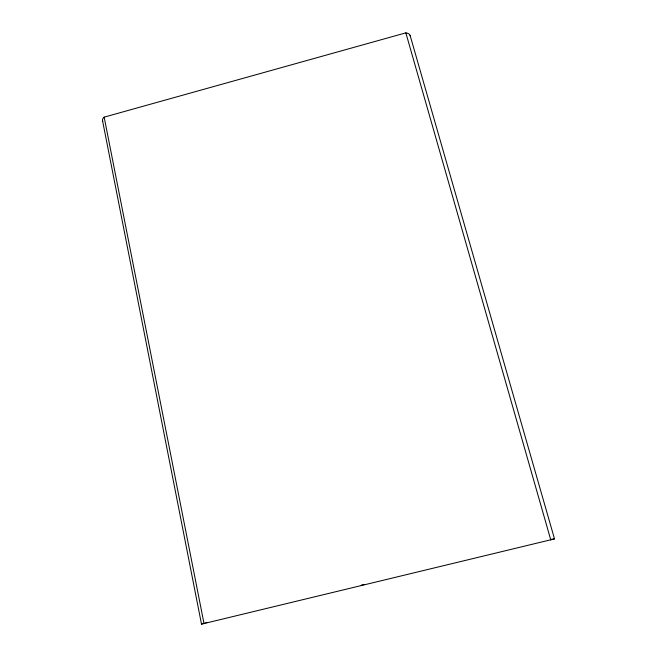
<?xml version="1.0" encoding="UTF-8"?>
<svg xmlns="http://www.w3.org/2000/svg" width="657" height="657" viewBox="0 0 657 657"><rect width="100%" height="100%" fill="white"/><g stroke="black" fill="none" stroke-linecap="round" stroke-linejoin="round"><path stroke-width="0.99" d="M410.099 35.396L554.508 538.888L201.502 624.15L202.463 623.748M203.3 623.493L204.376 623.181M102.697 121.208A10.594 5.231 -7.4 0 1 104.159 117.151L405.845 32.85A10.775 5.47 -19.6 0 1 410.272 36.234M205.657 622.82L207.111 622.425M361.186 585.198L364.175 584.475M551.387 539.364L552.521 539.134M553.416 538.978L554.508 538.888M405.845 32.85L550.812 540.021M104.159 117.151L204.048 623.723M102.492 120.42L201.502 624.15"/></g></svg>
